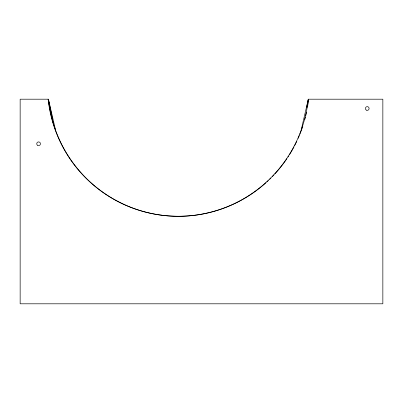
<?xml version="1.0" encoding="UTF-8"?>
<svg xmlns="http://www.w3.org/2000/svg" width="403" height="403" viewBox="0 0 403 403"><rect width="100%" height="100%" fill="white"/><g stroke="black" fill="none" stroke-linecap="round" stroke-linejoin="round"><path stroke-width="0.6" d="M306.678 107.193L308.315 99.198L382.85 99.198L382.85 303.802L20.15 303.802L20.155 99.198L48.405 99.198A130.809 130.809 0 0 0 266.005 182.715M301.137 130.26L308.315 99.198A130.809 130.809 0 0 1 48.143 99.198L50.284 109.651M55.584 130.26L48.405 99.198L52.687 120.059M52.939 121.288L53.191 122.512M50.536 110.88L50.788 112.11M308.512 99.818A130.809 130.809 0 0 1 307.474 107.238M306.547 112.18A130.809 130.809 0 0 1 305.721 115.868M305.424 117.092A130.809 130.809 0 0 1 304.789 119.53M302.819 126.139A130.809 130.809 0 0 1 301.399 130.26M301.182 130.839A130.809 130.809 0 0 1 299.837 134.33M299.369 135.489A130.809 130.809 0 0 1 298.134 138.37M296.83 141.226A130.809 130.809 0 0 1 294.598 145.74M294.009 146.858A130.809 130.809 0 0 1 289.299 155.004M288.629 156.062A130.809 130.809 0 0 1 287.954 157.105M286.921 158.656A130.809 130.809 0 0 1 274.891 173.91M274.035 174.831A130.809 130.809 0 0 1 272.302 176.65M270.982 177.99A130.809 130.809 0 0 1 269.642 179.31M268.292 180.604A130.809 130.809 0 0 1 266.922 181.879M37.675 145.377A1.859 1.859 0 0 0 40.461 143.765A1.859 1.859 0 0 0 37.675 142.153A1.859 1.859 0 0 0 37.675 145.377M366.312 110.11A1.859 1.859 0 0 0 369.103 108.498A1.859 1.859 0 0 0 366.312 106.891A1.859 1.859 0 0 0 366.312 110.11"/></g></svg>
